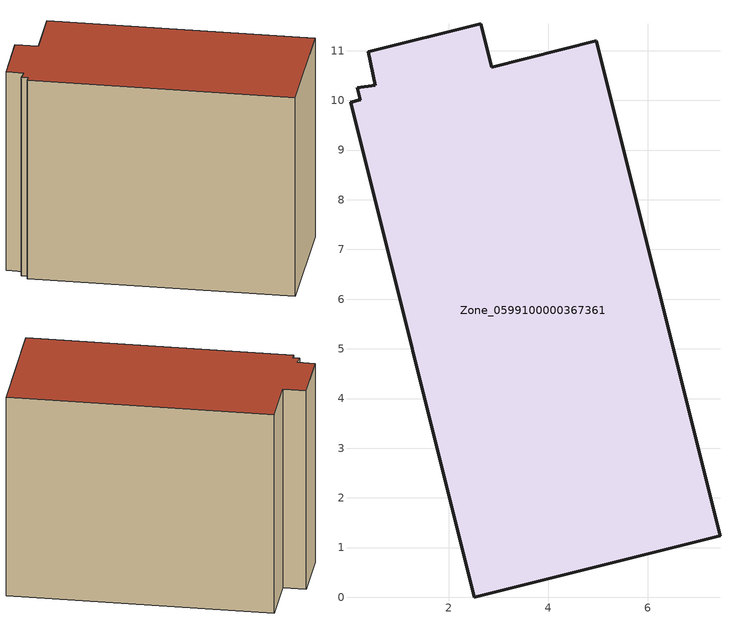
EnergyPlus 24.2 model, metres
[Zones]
Zone_0599100000367361
 floor ground (C_G): 2.64,11.54 2.86,10.67 4.97,11.2 7.46,1.24 2.51,0 0.02,9.96 0.22,10.01 0.16,10.25 0.52,10.3 0.38,10.98 z0
 wall outside (C_F): 2.51,0 7.46,1.24 4.97,11.2 2.86,10.67 2.64,11.54 0.38,10.98 0.52,10.3 0.16,10.25 0.22,10.01 0.02,9.96 2.51,0 z0:8.4
 roof outside (C_R): 2.86,10.67 2.64,11.54 0.38,10.98 0.52,10.3 0.16,10.25 0.22,10.01 0.02,9.96 2.51,0 7.46,1.24 4.97,11.2 z8.4
[BUILDING]
Pand.0599100000367361: North Axis=0; Terrain=City; Loads Convergence Tolerance Value=0.04; Temperature Convergence Tolerance Value=0.4; Solar Distribution=FullExterior; Maximum Number of Warmup Days=25; Minimum Number of Warmup Days=1
[Site:Location]
Rotterdam.The.Hague.AP_ZH_NLD Design_Conditions: Latitude=51.96; Longitude=4.45; Time Zone=1; Elevation=-4.5
[SITE:GROUNDTEMPERATURE:BUILDINGSURFACE]
18, 18, 18, 18, 18, 18, 18, 18, 18, 18, 18, 18
[MATERIAL] Thermal Absorptance=0.9; Solar Absorptance=0.7; Visible Absorptance=0.7
Name | Roughness | Thickness | Conductivity | Density | Specific Heat
G.TI.1992-2005 | MediumSmooth | 0.15 | 0.06 | 540 | 1210
F.TI.1992-2005 | Rough | 0.3 | 0.12 | 1920 | 840
R.TI.1992-2005 | MediumRough | 0.2 | 0.08 | 1500 | 1000
[CONSTRUCTION]
C_G: G.TI.1992-2005
C_F: F.TI.1992-2005
C_R: R.TI.1992-2005
[ZONE]
Zone_0599100000367361: Type=1; Multiplier=1; Ceiling Height=Autocalculate; Volume=Autocalculate; Floor Area=autocalculate; Part of Total Floor Area=Yes
[ZONEINFILTRATION:DESIGNFLOWRATE]
Infil_Zone_0599100000367361: Zone or ZoneList or Space or SpaceList=Zone_0599100000367361; Schedule=AlwaysOn; Design Flow Rate Calculation Method=Flow/Area; Flow Rate per Floor Area=0.0015; Constant Term Coefficient=1; Temperature Term Coefficient=0; Velocity Term Coefficient=0; Velocity Squared Term Coefficient=0
[HVACTEMPLATE:ZONE:IDEALLOADSAIRSYSTEM]
Zone_0599100000367361: Maximum Heating Supply Air Temperature=50; Minimum Cooling Supply Air Temperature=13; Maximum Heating Supply Air Humidity Ratio=0.0156; Minimum Cooling Supply Air Humidity Ratio=0.0077; Heating Limit=NoLimit; Cooling Limit=NoLimit; Dehumidification Control Type=ConstantSensibleHeatRatio; Cooling Sensible Heat Ratio=0.7; Dehumidification Setpoint=60; Humidification Control Type=None; Humidification Setpoint=30; Outdoor Air Method=None; Outdoor Air Flow Rate per Person=0.00944; Outdoor Air Flow Rate per Zone Floor Area=0; Outdoor Air Flow Rate per Zone=0; Demand Controlled Ventilation Type=None; Outdoor Air Economizer Type=NoEconomizer; Heat Recovery Type=None; Sensible Heat Recovery Effectiveness=0.7; Latent Heat Recovery Effectiveness=0.65
[ZONECONTROL:THERMOSTAT]
ThermostatControl_Zone_0599100000367361: Zone or ZoneList=Zone_0599100000367361; Control Type Schedule=DualSetpointControlType; Control 1=Thermostat_Zone_0599100000367361; Temperature Difference Between Cutout And Setpoint=0
[THERMOSTATSETPOINT:DUALSETPOINT]
Thermostat_Zone_0599100000367361: Heating Setpoint Temperature Schedule=HeatingSetpoint_Zone_0599100000367361; Cooling Setpoint Temperature Schedule=CoolingSetpoint_Zone_0599100000367361
[SCHEDULE:COMPACT]
HeatingSetpoint_Zone_0599100000367361: Through: 12/31, For: AllDays, Until: 24:00, 21
CoolingSetpoint_Zone_0599100000367361: Through: 12/31, For: AllDays, Until: 24:00, 24
DualSetpointControlType: Through: 12/31, For: AllDays, Until: 24:00, 4
AlwaysOn: Through: 12/31, For: AllDays, Until: 24:00, 1
